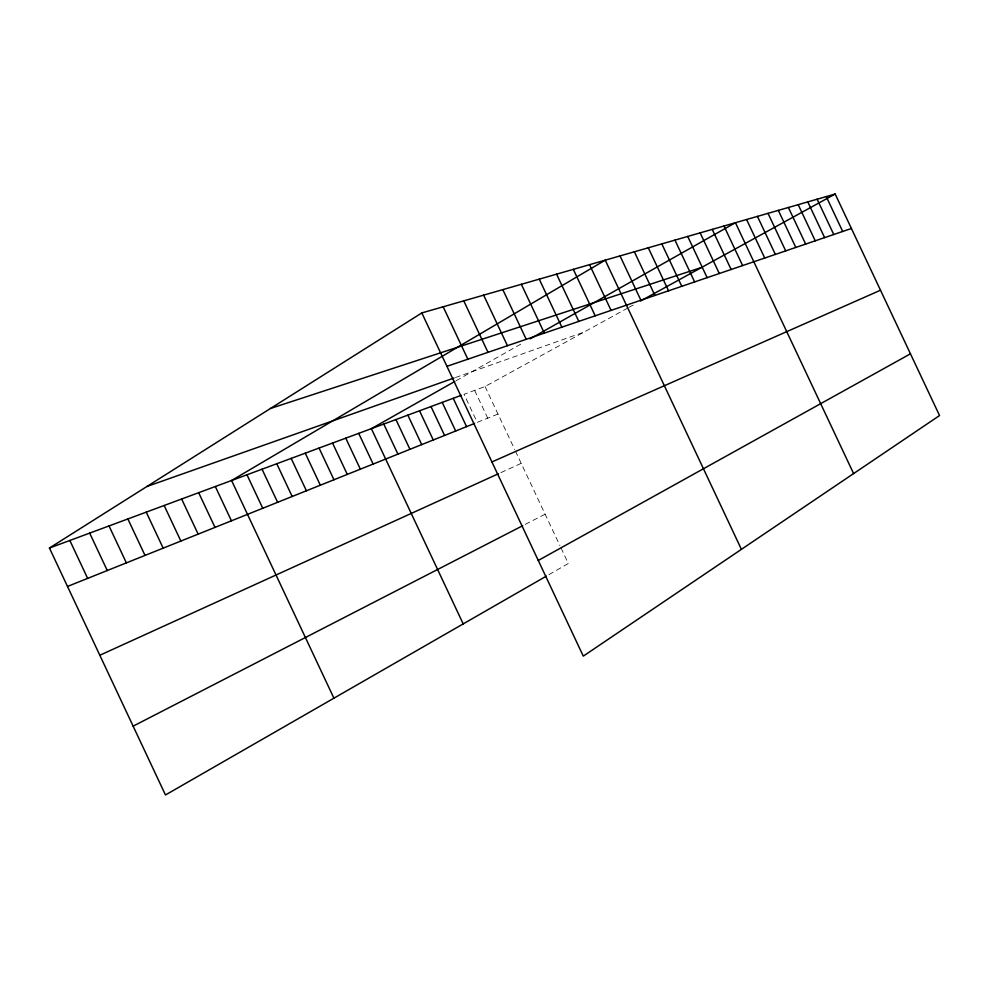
<?xml version="1.0" encoding="UTF-8"?>
<svg xmlns="http://www.w3.org/2000/svg" width="989" height="989" viewBox="0 0 989 989"><rect width="100%" height="100%" fill="white"/><g stroke="black" fill="none" stroke-linecap="round" stroke-linejoin="round"><path stroke-width="0.74" stroke-dasharray="4.95 3.71" d="M548.907 574.658L568.329 563.495L560.59 547.053M456.114 380.716L523.935 342.355M497.999 414.057L477.242 422.365L464.039 394.302L485.043 386.514L627.595 308.135M628.88 307.431L634.023 304.612M525.258 524.393L545.124 514.181M500.891 472.618L521.203 463.359M455.41 377.551L583.906 332.156M485.043 386.514L514.762 449.661M515.405 451.033L559.947 545.693M474.633 390.371L487.725 418.174"/><path stroke-width="1.48" d="M546.41 576.093L165.472 794.971L49.45 548.03L421.809 312.932L835.173 194.029L939.55 415.553L583.287 656.127L421.809 312.932M454.792 381.47L371.357 428.657L463.198 623.898M530.092 338.868L735.433 222.71L853.606 473.595M538.276 560.466L910.461 353.815M640.551 301.015L835.173 194.029M133.144 726.149L522.699 525.715M99.827 655.25L498.271 473.805M491.916 461.937L880.494 290.222M67.512 586.452L474.572 423.44M49.45 548.03L461.331 395.303M146.867 486.514L453.976 378.045M446.929 366.326L851.418 228.496M270.479 408.469L701.621 267.438M826.26 196.588L842.69 231.475M817.137 199.222L833.764 234.517M807.79 201.904L824.616 237.632M798.21 204.661L815.245 240.822M788.394 207.48L805.652 244.098M778.331 210.373L795.799 247.448M768.02 213.34L785.711 250.897M757.438 216.381L775.351 254.42M746.571 219.509L764.732 258.042M723.985 226.011L742.615 265.571M712.228 229.386L731.118 269.49M700.138 232.86L719.287 273.52M687.726 236.433L707.135 277.662M674.955 240.117L694.637 281.927M661.814 243.887L681.78 286.303M648.289 247.782L668.552 290.815M634.369 251.787L654.928 295.451M620.029 255.916L640.897 300.236M741.404 549.352L605.243 260.156L231.574 480.493L333.923 698.185M589.543 264.681L611.066 310.398M573.323 269.342L595.193 315.812M556.572 274.163L578.8 321.388M539.252 279.145L561.863 327.161M521.351 284.288L544.346 333.132M502.82 289.616L526.21 339.314M483.646 295.142L507.444 345.705M463.767 300.854L487.997 352.331M443.171 306.775L467.846 359.205M453.234 398.307L466.561 426.642M442.219 402.387L455.682 431.006M430.981 406.553L444.58 435.444M419.534 410.794L433.269 439.981M407.851 415.133L421.722 444.605M395.934 419.546L409.941 449.315M383.769 424.058L397.924 454.136M358.698 433.355L373.137 464.064M345.754 438.152L360.355 469.182M332.551 443.06L347.3 474.411M319.051 448.054L333.961 479.752M305.267 453.172L320.325 485.203M291.174 458.402L306.405 490.779M276.772 463.742L292.163 496.49M262.036 469.194L277.612 502.313M246.978 474.782L262.728 508.272M215.318 486.526L231.438 520.807M198.678 492.695L214.996 527.397M181.63 499.012L198.134 534.147M164.149 505.49L180.863 541.057M146.236 512.141L163.16 548.153M127.865 518.953L145.012 555.422M109.025 525.938L126.382 562.877M89.678 533.108L107.269 570.529M69.836 540.464L87.65 578.392"/></g></svg>
